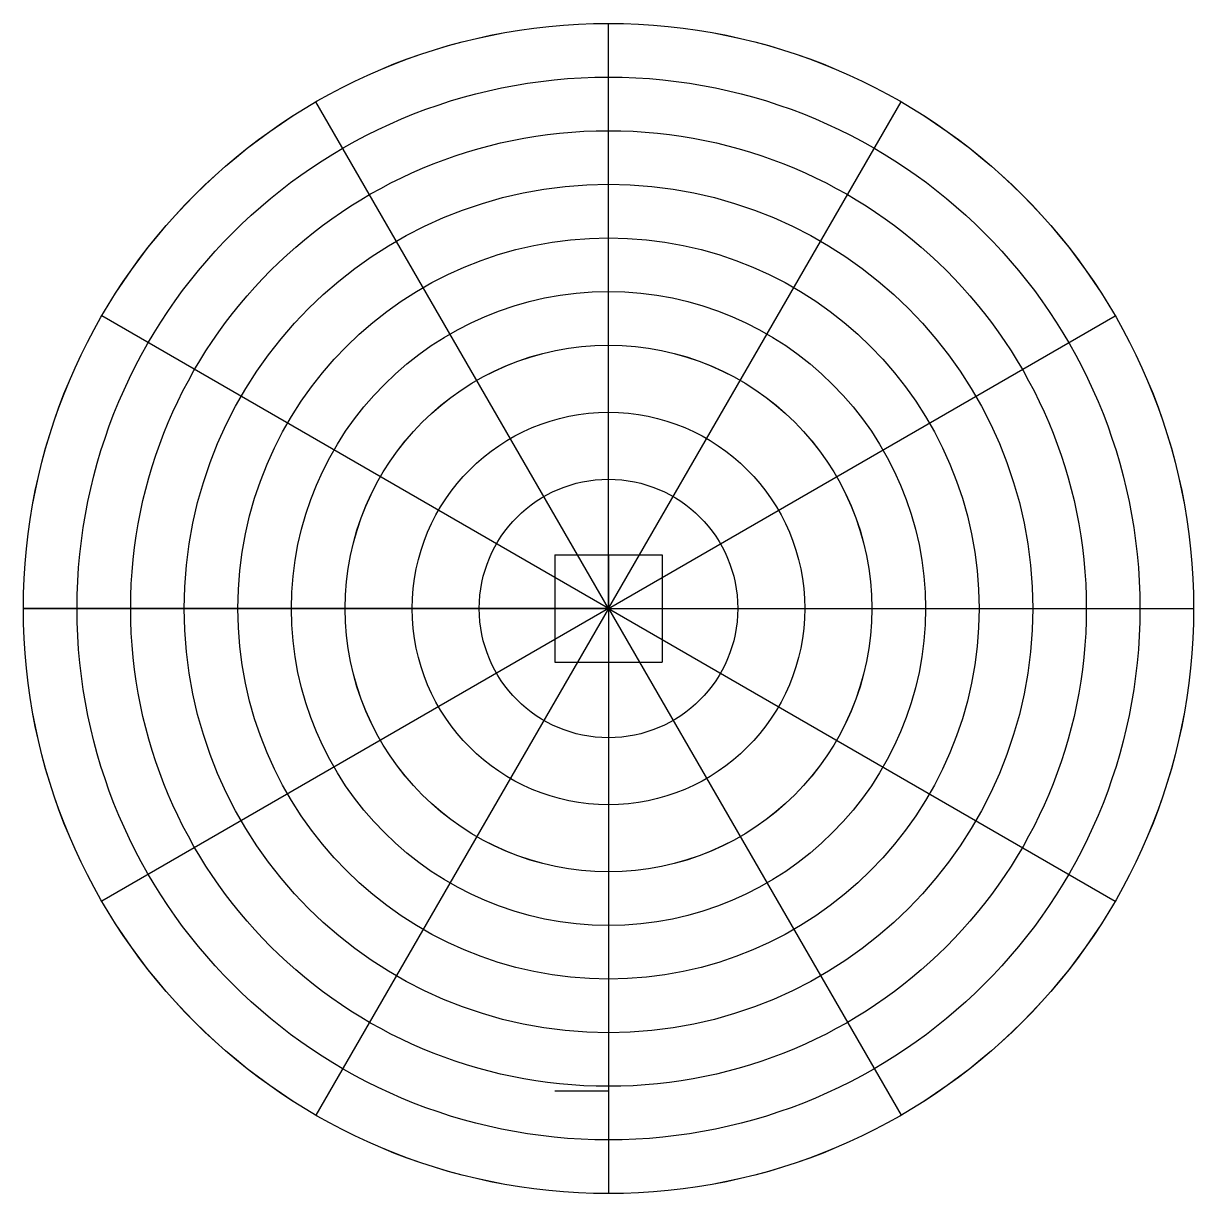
# Model space of a CAD drawing. Header units: inches. Extents: x 0 to 907042749, y -2200 to 1199479692.
# Drawn here: x 906467712 to 906642337, y 1199195106 to 1199369731 of the extents above; entities that cross this region are included whole.
import ezdxf

# ---------------------------------------------------------------- set-up
doc = ezdxf.new("R2010")
doc.units = ezdxf.units.IN
doc.header["$MEASUREMENT"] = 0

msp = doc.modelspace()

# ---------------------------------------------------------------- linework, layer by layer
at = {"layer": 'Defpoints'}
for p, q in [((906555024.5958, 1199282418.26399), (906555024.5958, 1199369721.00548)), ((906555024.5958, 1199282418.26399), (906511373.22506, 1199358024.65594)), ((906555024.5958, 1199282418.26399), (906598675.96654, 1199358024.65594)), ((906555024.5958, 1199282418.26399), (906479418.20385, 1199326069.63473)), ((906555024.5958, 1199282418.26399), (906630630.98775, 1199326069.63473)), ((906547024.5958, 1199290418.26399), (906555024.5958, 1199290418.26399)), ((906547024.5958, 1199290418.26399), (906547024.5958, 1199282418.26399)), ((906555024.5958, 1199290418.26399), (906555024.5958, 1199282418.26399)), ((906555024.5958, 1199290418.26399), (906563024.5958, 1199290418.26399)), ((906555024.5958, 1199290418.26399), (906555024.5958, 1199282418.26399)), ((906563024.5958, 1199290418.26399), (906563024.5958, 1199282418.26399)), ((906467721.85431, 1199282418.26399), (906555024.5958, 1199282418.26399)), ((906555024.5958, 1199282418.26399), (906467721.85431, 1199282418.26399)), ((906555024.5958, 1199282418.26399), (906479418.20385, 1199238766.89324)), ((906555024.5958, 1199282418.26399), (906511373.22506, 1199206811.87204)), ((906547024.5958, 1199282418.26399), (906555024.5958, 1199282418.26399)), ((906547024.5958, 1199282418.26399), (906547024.5958, 1199274418.26399)), ((906555024.5958, 1199282418.26399), (906563024.5958, 1199282418.26399)), ((906555024.5958, 1199282418.26399), (906555024.5958, 1199274418.26399)), ((906555024.5958, 1199282418.26399), (906563024.5958, 1199282418.26399)), ((906555024.5958, 1199282418.26399), (906555024.5958, 1199195115.5225)), ((906555024.5958, 1199282418.26399), (906642327.33729, 1199282418.26399)), ((906555024.5958, 1199282418.26399), (906598675.96654, 1199206811.87204)), ((906555024.5958, 1199282418.26399), (906630630.98775, 1199238766.89324)), ((906563024.5958, 1199282418.26399), (906563024.5958, 1199274418.26399)), ((906547024.5958, 1199274418.26399), (906555024.5958, 1199274418.26399)), ((906555024.5958, 1199274418.26399), (906563024.5958, 1199274418.26399)), ((906547024.5958, 1199210418.26399), (906555024.5958, 1199210418.26399))]:
    msp.add_line(p, q, dxfattribs=at)
for radius in [87312.74149, 87302.74149, 79302.74149, 71302.74149, 63302.74149, 55302.74149, 47302.74149, 39302.74149, 39292.74149, 29292.74149, 19292.74149]:
    msp.add_circle((906555024.5958, 1199282418.26399), radius, dxfattribs=at)

doc.saveas('drawing.dxf')
